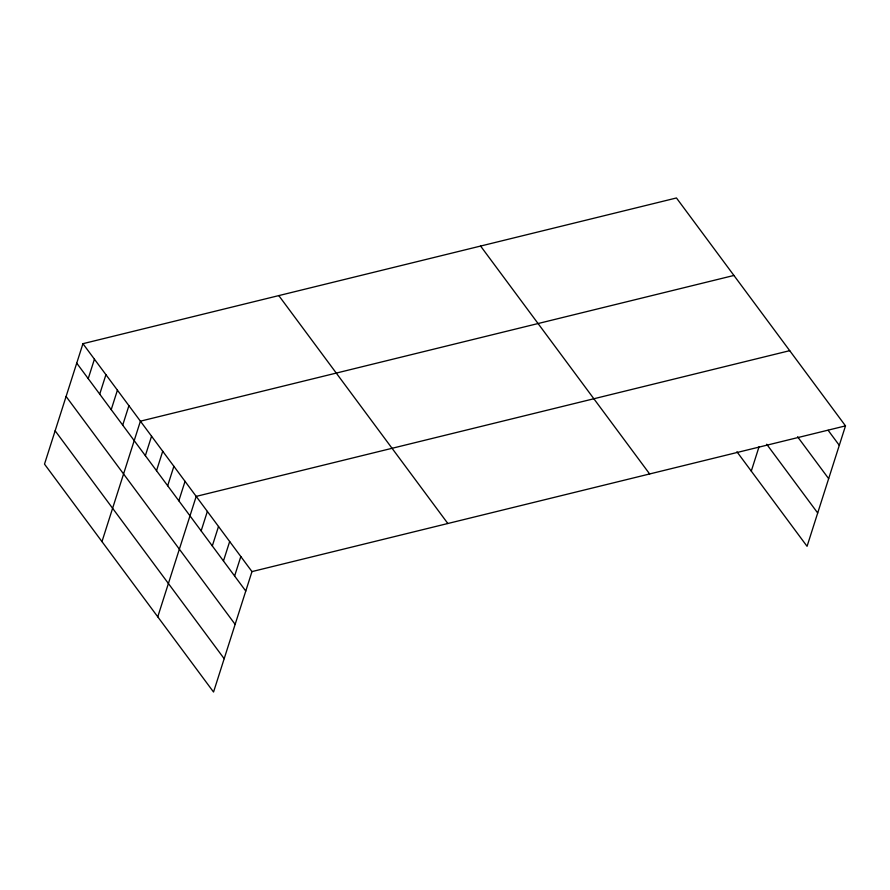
<?xml version="1.0" encoding="UTF-8"?>
<svg xmlns="http://www.w3.org/2000/svg" width="890" height="890" viewBox="0 0 890 890"><rect width="100%" height="100%" fill="white"/><g stroke="black" fill="none" stroke-linecap="round" stroke-linejoin="round"><path stroke-width="1.33" d="M82.937 343.685L44.5 464.124L213.544 692.031L251.981 571.591L82.937 343.685L676.456 197.969L845.5 425.876L807.063 546.315L736.931 451.764M88.221 378.639L94.429 359.182M99.725 394.137L105.932 374.679M111.217 409.634L117.424 390.176M122.709 425.131L128.917 405.673M101.972 541.61L140.409 421.17L733.927 275.455M145.359 455.669L151.567 436.211M156.518 470.71L162.725 451.252M167.676 485.751L173.884 466.293M178.834 500.792L185.042 481.334M157.764 616.826L196.201 496.386L789.719 350.671M201.151 530.874L207.359 511.427M212.31 545.926L218.517 526.468M223.457 560.967L229.676 541.509M234.615 576.008L240.823 556.55M751.282 471.11L759.048 446.758M251.981 571.591L845.5 425.876M828.134 430.293L839.292 445.334M797.573 436.756L828.657 478.653M766.691 444.232L817.699 512.996M480.589 246.052L649.644 473.958M278.793 295.591L447.848 523.509M76.729 363.142L245.773 591.049M66.094 396.462L235.138 624.368M55.136 430.793L224.18 658.711"/></g></svg>
